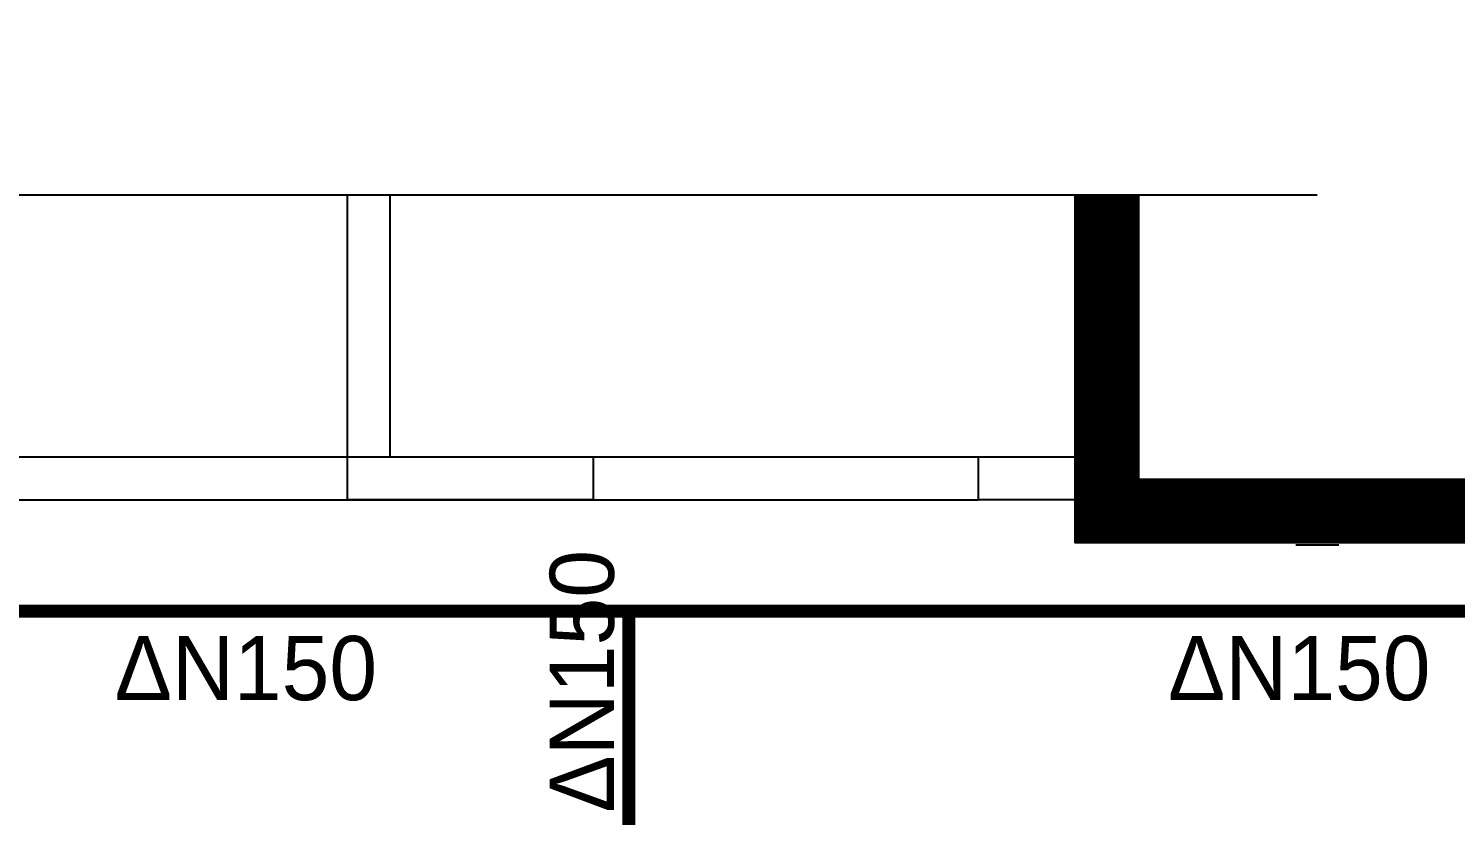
# Model space of a CAD drawing. Header units: millimetres. Extents: x 10779125 to 11142123, y -372083 to -144871.
# Drawn here: x 10968158 to 10974828, y -280304 to -276627 of the extents above; entities that cross this region are included whole.
import ezdxf

# ---------------------------------------------------------------- set-up
doc = ezdxf.new("R2010")
doc.units = ezdxf.units.MM
doc.header["$LTSCALE"] = 1000
doc.header["$MEASUREMENT"] = 0
doc.layers.get('0').update_dxf_attribs({"color": 255, "linetype": 'CONTINUOUS'})
doc.layers.add('8', color=8, linetype='CONTINUOUS')
doc.layers.add('W_DIM', color=4, linetype='CONTINUOUS')
doc.styles.get("Standard").update_dxf_attribs({"font": 'symbol.ttf'})

msp = doc.modelspace()

# ---------------------------------------------------------------- linework, layer by layer
at = {"layer": '8', "color": 8}
for p, q in [((10969648.2, -278829.1, 0), (10969648.2, -277405.7, 0)), ((10969848.2, -278629.1, 0), (10969848.2, -277405.7, 0)), ((10973148.2, -278629.1, 0), (10973148.2, -277405.7, 0)), ((10973348.2, -278829.1, 0), (10973348.2, -277405.7, 0)), ((10972598.2, -278629.1, 0), (10957882.5, -278629.1, 0)), ((10970798.2, -278629.1, 0), (10969848.2, -278629.1, 0)), ((10970798.2, -278829.1, 0), (10970798.2, -278629.1, 0)), ((10973148.2, -278629.1, 0), (10972598.2, -278629.1, 0)), ((10972598.2, -278829.1, 0), (10972598.2, -278629.1, 0)), ((10958082.5, -278829.1, 0), (10972598.2, -278829.1, 0)), ((10970798.2, -278829.1, 0), (10969648.2, -278829.1, 0)), ((10973348.2, -278829.1, 0), (10972598.2, -278829.1, 0)), ((10974082.5, -279039.6, 0), (10974282.5, -279039.6, 0))]:
    msp.add_line(p, q, dxfattribs=at)
at = {"layer": '8', "color": 8, "const_width": 300, "elevation": 0}
msp.add_lwpolyline([(10973198.2, -277405.7), (10973198.2, -278879), (10988418.2, -278879), (10988418.2, -276777.3), (10988968.2, -276777.3)], dxfattribs=at)
at = {"layer": '8', "color": 8, "elevation": 0}
for points in [[(10973048.2, -277405.7), (10973048.2, -279029), (10988568.2, -279029), (10988568.2, -276927.3), (10988968.2, -276927.3)], [(10974181.4, -277405.7), (10964884.5, -277405.7)]]:
    msp.add_lwpolyline(points, dxfattribs=at)
at = {"layer": 'W_DIM', "color": 4, "const_width": 60, "elevation": 0}
for points in [[(10982538.5, -279349.2), (10962964, -279349.2)], [(10970964, -281229.1), (10970964, -279349.2)]]:
    msp.add_lwpolyline(points, dxfattribs=at)

# ---------------------------------------------------------------- texts
at = {"color": 4}
msp.add_text('DN150', height=300, rotation=90, dxfattribs=at).set_placement((10970894.3, -280290.5, 0))
for p in [(10968560.2, -279765.2, 0), (10973484.6, -279765.2, 0)]:
    msp.add_text('DN150', height=300, dxfattribs=at).set_placement(p)

doc.saveas('drawing.dxf')
